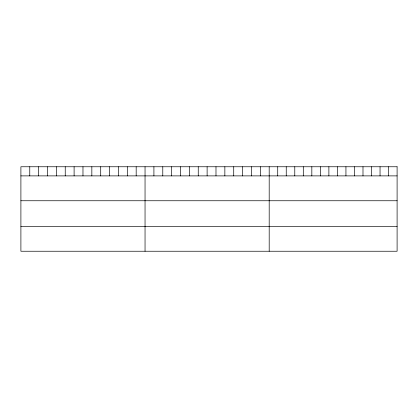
<?xml version="1.0" encoding="UTF-8"?>
<svg xmlns="http://www.w3.org/2000/svg" width="418" height="418" viewBox="0 0 418 418"><rect width="100%" height="100%" fill="white"/><g stroke="black" fill="none" stroke-linecap="round" stroke-linejoin="round"><path stroke-width="0.63" d="M20.9 175.884L397.1 175.884M20.9 200.75L397.1 200.75M20.9 226.373L397.1 226.373M388.573 166.761L388.573 175.884M380.046 166.761L380.046 175.884M371.518 166.761L371.518 175.884M362.991 166.761L362.991 175.884M354.464 166.761L354.464 175.884M345.937 166.761L345.937 175.884M337.41 166.761L337.41 175.884M328.882 166.761L328.882 175.884M320.355 166.761L320.355 175.884M311.828 166.761L311.828 175.884M303.301 166.761L303.301 175.884M294.774 166.761L294.774 175.884M286.246 166.761L286.246 175.884M277.719 166.761L277.719 175.884M269.192 166.761L269.192 251.239M260.325 166.761L260.325 175.884M251.458 166.761L251.458 175.884M242.592 166.761L242.592 175.884M233.719 166.761L233.719 175.884M224.853 166.761L224.853 175.884M215.986 166.761L215.986 175.884M207.119 166.761L207.119 175.884M198.252 166.761L198.252 175.884M189.385 166.761L189.385 175.884M180.519 166.761L180.519 175.884M171.646 166.761L171.646 175.884M162.78 166.761L162.78 175.884M153.913 166.761L153.913 175.884M145.046 166.761L145.046 251.239M136.179 166.761L136.179 175.884M127.312 166.761L127.312 175.884M118.446 166.761L118.446 175.884M109.573 166.761L109.573 175.884M100.707 166.761L100.707 175.884M91.84 166.761L91.84 175.884M82.973 166.761L82.973 175.884M74.106 166.761L74.106 175.884M65.239 166.761L65.239 175.884M56.373 166.761L56.373 175.884M47.5 166.761L47.5 175.884M38.634 166.761L38.634 175.884M29.767 166.761L29.767 175.884M397.1 166.761L20.9 166.761L20.9 251.239L397.1 251.239L397.1 166.761"/></g></svg>
